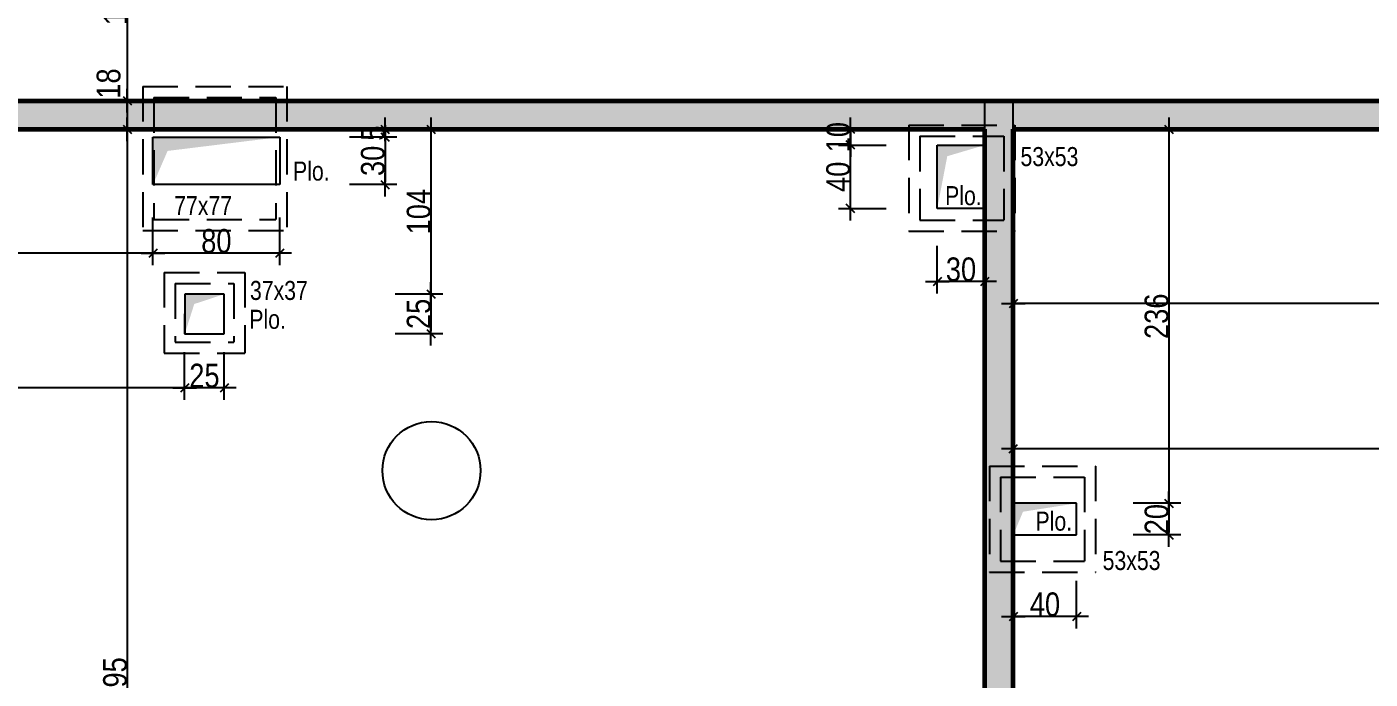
# Model space of a CAD drawing. Header units: millimetres. Extents: x 7120 to 15038, y -9128 to -4928.
# Drawn here: x 11635 to 12483, y -7053 to -6641 of the extents above; entities that cross this region are included whole.
import ezdxf
from ezdxf.enums import TextEntityAlignment as Align

# ---------------------------------------------------------------- set-up
doc = ezdxf.new("R2010")
doc.units = ezdxf.units.MM
doc.linetypes.add('CACHE2', pattern=[4.7625, 3.175, -1.5875])
for name, color, linetype in [('01_cote_gen', 4, 'Continuous'), ('01_linteaux', 2, 'Continuous'), ('01_poch_murs', 253, 'Continuous'), ('01_poch_poteaux', 250, 'Continuous'), ('01_resv', 32, 'Continuous'), ('01_texte', 230, 'Continuous'), ('AA_COTES', 2, 'Continuous')]:
    doc.layers.add(name, color=color, linetype=linetype)
doc.layers.add('01_murs_coup', color=5, linetype='Continuous', lineweight=60)
doc.styles.add('MATTE_TXT', font='arial.ttf')
doc.styles.add('STYLE2', font='ARIALN.TTF')
doc.dimstyles.new('JB50', dxfattribs={"dimscale": 0.1, "dimtxt": 150, "dimasz": 15, "dimexe": 0.1, "dimexo": 0.1, "dimgap": 0.09, "dimtad": 1, "dimdec": 1, "dimdsep": 46, "dimtxsty": 'STYLE2', "dimblk1": 'BOND_G', "dimblk2": 'BOND_D', "dimsah": 1, "dimcen": 1.5, "dimdle": 0.01, "dimse1": 1, "dimse2": 1, "dimclrd": 4, "dimclre": 2, "dimclrt": 6, "dimazin": 2, "dimtfac": 2.333333, "dimtdec": 1, "dimtix": 1, "dimtmove": 2, "dimatfit": 3, "dimldrblk": 'BOND_G', "dimfxl": 1, "dimtolj": 1, "dimtzin": 0, "dimarcsym": 0})

# ---------------------------------------------------------------- blocks, each defined once
blk = doc.blocks.new('BOND_G')
at = {"layer": 'AA_COTES', "color": 0}
for p, q in [((0, -5), (0, 15)), ((5, 0), (-5, 0)), ((1.77, 1.77), (-1.77, -1.77))]:
    blk.add_line(p, q, dxfattribs=at)
blk = doc.blocks.new('BOND_D')
at = {"layer": 'AA_COTES', "color": 0}
for p, q in [((5, 0), (-5, 0)), ((-1.77, -1.77), (1.77, 1.77)), ((0, 5), (0, -15))]:
    blk.add_line(p, q, dxfattribs=at)
blk = doc.blocks.new('*D59')
at = {"layer": '01_cote_gen', "color": 4, "lineweight": -2, "transparency": 16777216}
blk.add_line((11698.4, -6565.44), (11698.4, -6686.44), dxfattribs=at)
at = {"layer": 'DEFPOINTS', "color": 0}
for p in [(11729.88, -6563.94), (11698.4, -6687.94), (11755.21, -6687.94)]:
    blk.add_point(p, dxfattribs=at)
at = {"layer": '01_cote_gen', "color": 4, "lineweight": -2, "transparency": 16777216, "xscale": 1.5, "yscale": 1.5, "zscale": 1.5}
for name, p, rotation in [('BOND_G', (11698.4, -6563.94), 90), ('BOND_D', (11698.4, -6687.94), 270)]:
    blk.add_blockref(name, p, dxfattribs=dict(at, rotation=rotation))
at = {"layer": '01_cote_gen', "color": 6, "transparency": 16777216, "insert": (11690.86, -6625.94), "char_height": 15, "attachment_point": 5, "rotation": 90, "style": 'STYLE2'}
blk.add_mtext('\\A1;124', dxfattribs=at)
blk = doc.blocks.new('*D60')
at = {"layer": '01_cote_gen', "color": 4, "lineweight": -2, "transparency": 16777216}
blk.add_line((11698.4, -6689.44), (11698.4, -6704.44), dxfattribs=at)
at = {"layer": 'DEFPOINTS', "color": 0}
for p in [(11755.21, -6687.94), (11698.4, -6705.94), (11729.78, -6705.94)]:
    blk.add_point(p, dxfattribs=at)
at = {"layer": '01_cote_gen', "color": 4, "lineweight": -2, "transparency": 16777216, "xscale": 1.5, "yscale": 1.5, "zscale": 1.5}
for name, p, rotation in [('BOND_G', (11698.4, -6687.94), 90), ('BOND_D', (11698.4, -6705.94), 270)]:
    blk.add_blockref(name, p, dxfattribs=dict(at, rotation=rotation))
at = {"layer": '01_cote_gen', "color": 6, "transparency": 16777216, "insert": (11686.63, -6677.11), "char_height": 15, "attachment_point": 5, "rotation": 90, "style": 'STYLE2'}
blk.add_mtext('\\A1;18', dxfattribs=at)
blk = doc.blocks.new('*D61')
at = {"layer": '01_cote_gen', "color": 4, "lineweight": -2, "transparency": 16777216}
blk.add_line((11698.4, -6707.44), (11698.4, -7399.46), dxfattribs=at)
at = {"layer": 'DEFPOINTS', "color": 0}
for p in [(11729.78, -6705.94), (11698.4, -7400.96), (11729.78, -7400.96)]:
    blk.add_point(p, dxfattribs=at)
at = {"layer": '01_cote_gen', "color": 4, "lineweight": -2, "transparency": 16777216, "xscale": 1.5, "yscale": 1.5, "zscale": 1.5}
for name, p, rotation in [('BOND_G', (11698.4, -6705.94), 90), ('BOND_D', (11698.4, -7400.96), 270)]:
    blk.add_blockref(name, p, dxfattribs=dict(at, rotation=rotation))
at = {"layer": '01_cote_gen', "color": 6, "transparency": 16777216, "insert": (11690.73, -7053.45), "char_height": 15, "attachment_point": 5, "rotation": 90, "style": 'STYLE2'}
blk.add_mtext('\\A1;695', dxfattribs=at)
blk = doc.blocks.new('*D473')
at = {"layer": '01_cote_gen', "color": 4, "lineweight": -2, "transparency": 16777216}
blk.add_line((13070.12, -6815.99), (12259.13, -6815.99), dxfattribs=at)
at = {"layer": 'DEFPOINTS', "color": 0}
for p in [(13071.62, -6705.94), (12257.63, -6802.72), (12257.63, -6815.99)]:
    blk.add_point(p, dxfattribs=at)
at = {"layer": '01_cote_gen', "color": 4, "lineweight": -2, "transparency": 16777216, "xscale": 1.5, "yscale": 1.5, "zscale": 1.5, "rotation": 180}
blk.add_blockref('BOND_D', (12257.63, -6815.99), dxfattribs=at)
at = {"layer": '01_cote_gen', "color": 4, "lineweight": -2, "transparency": 16777216, "xscale": 1.5, "yscale": 1.5, "zscale": 1.5}
blk.add_blockref('BOND_G', (13071.62, -6815.99), dxfattribs=at)
at = {"layer": '01_cote_gen', "color": 6, "transparency": 16777216, "insert": (12664.63, -6808.32), "char_height": 15, "attachment_point": 5, "style": 'STYLE2'}
blk.add_mtext('\\A1;814', dxfattribs=at)
blk = doc.blocks.new('*D626')
at = {"layer": '01_cote_gen', "color": 4, "lineweight": -2, "transparency": 16777216}
blk.add_line((12259.13, -6907.46), (12810.13, -6907.46), dxfattribs=at)
at = {"layer": 'DEFPOINTS', "color": 0}
for p in [(12811.63, -6907.46), (12257.63, -6924.8), (12811.63, -6974.96)]:
    blk.add_point(p, dxfattribs=at)
at = {"layer": '01_cote_gen', "color": 4, "lineweight": -2, "transparency": 16777216, "xscale": 1.5, "yscale": 1.5, "zscale": 1.5, "rotation": 180}
blk.add_blockref('BOND_G', (12257.63, -6907.46), dxfattribs=at)
at = {"layer": '01_cote_gen', "color": 4, "lineweight": -2, "transparency": 16777216, "xscale": 1.5, "yscale": 1.5, "zscale": 1.5}
blk.add_blockref('BOND_D', (12811.63, -6907.46), dxfattribs=at)
at = {"layer": '01_cote_gen', "color": 6, "transparency": 16777216, "insert": (12534.63, -6899.82), "char_height": 15, "attachment_point": 5, "style": 'STYLE2'}
blk.add_mtext('\\A1;554', dxfattribs=at)
blk = doc.blocks.new('*D658')
at = {"layer": '01_cote_gen', "color": 4, "lineweight": -2, "transparency": 16777216}
blk.add_line((12238.13, -6802.12), (12211.13, -6802.12), dxfattribs=at)
at = {"layer": 'DEFPOINTS', "color": 0}
for p in [(12209.63, -6774.21), (12239.63, -6774.21), (12209.63, -6802.12)]:
    blk.add_point(p, dxfattribs=at)
at = {"layer": '01_cote_gen', "color": 4, "lineweight": -2, "transparency": 16777216, "xscale": 1.5, "yscale": 1.5, "zscale": 1.5, "rotation": 180}
blk.add_blockref('BOND_D', (12209.63, -6802.12), dxfattribs=at)
at = {"layer": '01_cote_gen', "color": 4, "lineweight": -2, "transparency": 16777216, "xscale": 1.5, "yscale": 1.5, "zscale": 1.5}
blk.add_blockref('BOND_G', (12239.63, -6802.12), dxfattribs=at)
at = {"layer": '01_cote_gen', "color": 6, "transparency": 16777216, "insert": (12224.63, -6794.45), "char_height": 15, "attachment_point": 5, "style": 'STYLE2'}
blk.add_mtext('\\A1;30', dxfattribs=at)
blk = doc.blocks.new('*D659')
at = {"layer": '01_cote_gen', "color": 4, "lineweight": -2, "transparency": 16777216}
blk.add_line((12154.86, -6754.46), (12154.86, -6717.46), dxfattribs=at)
at = {"layer": 'DEFPOINTS', "color": 0}
for p in [(12154.86, -6715.96), (12224.63, -6715.96), (12219.95, -6755.96)]:
    blk.add_point(p, dxfattribs=at)
at = {"layer": '01_cote_gen', "color": 4, "lineweight": -2, "transparency": 16777216, "xscale": 1.5, "yscale": 1.5, "zscale": 1.5}
for name, p, rotation in [('BOND_D', (12154.86, -6715.96), 90), ('BOND_G', (12154.86, -6755.96), 270)]:
    blk.add_blockref(name, p, dxfattribs=dict(at, rotation=rotation))
at = {"layer": '01_cote_gen', "color": 6, "transparency": 16777216, "insert": (12147.19, -6735.96), "char_height": 15, "attachment_point": 5, "rotation": 90, "style": 'STYLE2'}
blk.add_mtext('\\A1;40', dxfattribs=at)
blk = doc.blocks.new('*D660')
at = {"layer": '01_cote_gen', "color": 4, "lineweight": -2, "transparency": 16777216}
for p, q in [((12154.86, -6704.44), (12154.86, -6702.94)), ((12154.86, -6705.94), (12154.86, -6715.96)), ((12154.86, -6717.46), (12154.86, -6718.96))]:
    blk.add_line(p, q, dxfattribs=at)
at = {"layer": 'DEFPOINTS', "color": 0}
for p in [(12165.74, -6705.94), (12154.86, -6715.96), (12165.74, -6715.96)]:
    blk.add_point(p, dxfattribs=at)
at = {"layer": '01_cote_gen', "color": 4, "lineweight": -2, "transparency": 16777216, "xscale": 1.5, "yscale": 1.5, "zscale": 1.5}
for name, p, rotation in [('BOND_G', (12154.86, -6705.94), 270), ('BOND_D', (12154.86, -6715.96), 90)]:
    blk.add_blockref(name, p, dxfattribs=dict(at, rotation=rotation))
at = {"layer": '01_cote_gen', "color": 6, "transparency": 16777216, "insert": (12147.19, -6710.95), "char_height": 15, "attachment_point": 5, "rotation": 90, "style": 'STYLE2'}
blk.add_mtext('\\A1;10', dxfattribs=at)
blk = doc.blocks.new('*D661')
at = {"layer": '01_cote_gen', "color": 4, "lineweight": -2, "transparency": 16777216}
blk.add_line((11793.1, -6784.2), (11716.1, -6784.2), dxfattribs=at)
at = {"layer": 'DEFPOINTS', "color": 0}
for p in [(11714.6, -6750.26), (11794.6, -6750.26), (11714.6, -6784.2)]:
    blk.add_point(p, dxfattribs=at)
at = {"layer": '01_cote_gen', "color": 4, "lineweight": -2, "transparency": 16777216, "xscale": 1.5, "yscale": 1.5, "zscale": 1.5, "rotation": 180}
blk.add_blockref('BOND_D', (11714.6, -6784.2), dxfattribs=at)
at = {"layer": '01_cote_gen', "color": 4, "lineweight": -2, "transparency": 16777216, "xscale": 1.5, "yscale": 1.5, "zscale": 1.5}
blk.add_blockref('BOND_G', (11794.6, -6784.2), dxfattribs=at)
at = {"layer": '01_cote_gen', "color": 6, "transparency": 16777216, "insert": (11754.6, -6776.53), "char_height": 15, "attachment_point": 5, "style": 'STYLE2'}
blk.add_mtext('\\A1;80', dxfattribs=at)
blk = doc.blocks.new('*D662')
at = {"layer": '01_cote_gen', "color": 4, "lineweight": -2, "transparency": 16777216}
blk.add_line((11713.1, -6784.2), (11190.13, -6784.2), dxfattribs=at)
at = {"layer": 'DEFPOINTS', "color": 0}
for p in [(11188.63, -6742.59), (11714.6, -6750.26), (11188.63, -6784.2)]:
    blk.add_point(p, dxfattribs=at)
at = {"layer": '01_cote_gen', "color": 4, "lineweight": -2, "transparency": 16777216, "xscale": 1.5, "yscale": 1.5, "zscale": 1.5, "rotation": 180}
blk.add_blockref('BOND_D', (11188.63, -6784.2), dxfattribs=at)
at = {"layer": '01_cote_gen', "color": 4, "lineweight": -2, "transparency": 16777216, "xscale": 1.5, "yscale": 1.5, "zscale": 1.5}
blk.add_blockref('BOND_G', (11714.6, -6784.2), dxfattribs=at)
at = {"layer": '01_cote_gen', "color": 6, "transparency": 16777216, "insert": (11451.62, -6776.53), "char_height": 15, "attachment_point": 5, "style": 'STYLE2'}
blk.add_mtext('\\A1;526', dxfattribs=at)
blk = doc.blocks.new('*D663')
at = {"layer": '01_cote_gen', "color": 4, "lineweight": -2, "transparency": 16777216}
blk.add_line((11758.08, -6869.17), (11736.08, -6869.17), dxfattribs=at)
at = {"layer": 'DEFPOINTS', "color": 0}
for p in [(11734.58, -6822.45), (11759.58, -6822.45), (11734.58, -6869.17)]:
    blk.add_point(p, dxfattribs=at)
at = {"layer": '01_cote_gen', "color": 4, "lineweight": -2, "transparency": 16777216, "xscale": 1.5, "yscale": 1.5, "zscale": 1.5, "rotation": 180}
blk.add_blockref('BOND_D', (11734.58, -6869.17), dxfattribs=at)
at = {"layer": '01_cote_gen', "color": 4, "lineweight": -2, "transparency": 16777216, "xscale": 1.5, "yscale": 1.5, "zscale": 1.5}
blk.add_blockref('BOND_G', (11759.58, -6869.17), dxfattribs=at)
at = {"layer": '01_cote_gen', "color": 6, "transparency": 16777216, "insert": (11747.08, -6861.5), "char_height": 15, "attachment_point": 5, "style": 'STYLE2'}
blk.add_mtext('\\A1;25', dxfattribs=at)
blk = doc.blocks.new('*D664')
at = {"layer": '01_cote_gen', "color": 4, "lineweight": -2, "transparency": 16777216}
blk.add_line((11733.08, -6869.17), (11190.13, -6869.17), dxfattribs=at)
at = {"layer": 'DEFPOINTS', "color": 0}
for p in [(11188.63, -6822.45), (11734.58, -6822.45), (11188.63, -6869.17)]:
    blk.add_point(p, dxfattribs=at)
at = {"layer": '01_cote_gen', "color": 4, "lineweight": -2, "transparency": 16777216, "xscale": 1.5, "yscale": 1.5, "zscale": 1.5, "rotation": 180}
blk.add_blockref('BOND_D', (11188.63, -6869.17), dxfattribs=at)
at = {"layer": '01_cote_gen', "color": 4, "lineweight": -2, "transparency": 16777216, "xscale": 1.5, "yscale": 1.5, "zscale": 1.5}
blk.add_blockref('BOND_G', (11734.58, -6869.17), dxfattribs=at)
at = {"layer": '01_cote_gen', "color": 6, "transparency": 16777216, "insert": (11461.6, -6861.5), "char_height": 15, "attachment_point": 5, "style": 'STYLE2'}
blk.add_mtext('\\A1;546', dxfattribs=at)
blk = doc.blocks.new('*D665')
at = {"layer": '01_cote_gen', "color": 4, "lineweight": -2, "transparency": 16777216}
for p, q in [((11861.13, -6704.44), (11861.13, -6702.94)), ((11861.13, -6710.91), (11861.13, -6705.94)), ((11861.13, -6712.41), (11861.13, -6713.91))]:
    blk.add_line(p, q, dxfattribs=at)
at = {"layer": 'DEFPOINTS', "color": 0}
for p in [(11790.44, -6705.94), (11861.13, -6705.94), (11790.44, -6710.91)]:
    blk.add_point(p, dxfattribs=at)
at = {"layer": '01_cote_gen', "color": 4, "lineweight": -2, "transparency": 16777216, "xscale": 1.5, "yscale": 1.5, "zscale": 1.5}
for name, p, rotation in [('BOND_D', (11861.13, -6705.94), 270), ('BOND_G', (11861.13, -6710.91), 90)]:
    blk.add_blockref(name, p, dxfattribs=dict(at, rotation=rotation))
at = {"layer": '01_cote_gen', "color": 6, "transparency": 16777216, "insert": (11853.49, -6708.42), "char_height": 15, "attachment_point": 5, "rotation": 90, "style": 'STYLE2'}
blk.add_mtext('\\A1;5', dxfattribs=at)
blk = doc.blocks.new('*D666')
at = {"layer": '01_cote_gen', "color": 4, "lineweight": -2, "transparency": 16777216}
blk.add_line((11861.13, -6712.41), (11861.13, -6739.41), dxfattribs=at)
at = {"layer": 'DEFPOINTS', "color": 0}
for p in [(11794.6, -6710.91), (11794.6, -6740.91), (11861.13, -6740.91)]:
    blk.add_point(p, dxfattribs=at)
at = {"layer": '01_cote_gen', "color": 4, "lineweight": -2, "transparency": 16777216, "xscale": 1.5, "yscale": 1.5, "zscale": 1.5}
for name, p, rotation in [('BOND_G', (11861.13, -6710.91), 90), ('BOND_D', (11861.13, -6740.91), 270)]:
    blk.add_blockref(name, p, dxfattribs=dict(at, rotation=rotation))
at = {"layer": '01_cote_gen', "color": 6, "transparency": 16777216, "insert": (11853.46, -6725.91), "char_height": 15, "attachment_point": 5, "rotation": 90, "style": 'STYLE2'}
blk.add_mtext('\\A1;30', dxfattribs=at)
blk = doc.blocks.new('*D667')
at = {"layer": '01_cote_gen', "color": 4, "lineweight": -2, "transparency": 16777216}
blk.add_line((11890.07, -6811.45), (11890.07, -6833.45), dxfattribs=at)
at = {"layer": 'DEFPOINTS', "color": 0}
for p in [(11759.58, -6809.95), (11747.08, -6834.95), (11890.07, -6834.95)]:
    blk.add_point(p, dxfattribs=at)
at = {"layer": '01_cote_gen', "color": 4, "lineweight": -2, "transparency": 16777216, "xscale": 1.5, "yscale": 1.5, "zscale": 1.5}
for name, p, rotation in [('BOND_G', (11890.07, -6809.95), 90), ('BOND_D', (11890.07, -6834.95), 270)]:
    blk.add_blockref(name, p, dxfattribs=dict(at, rotation=rotation))
at = {"layer": '01_cote_gen', "color": 6, "transparency": 16777216, "insert": (11882.4, -6822.45), "char_height": 15, "attachment_point": 5, "rotation": 90, "style": 'STYLE2'}
blk.add_mtext('\\A1;25', dxfattribs=at)
blk = doc.blocks.new('*D668')
at = {"layer": '01_cote_gen', "color": 4, "lineweight": -2, "transparency": 16777216}
blk.add_line((11890.07, -6707.44), (11890.07, -6808.45), dxfattribs=at)
at = {"layer": 'DEFPOINTS', "color": 0}
for p in [(11882.17, -6705.94), (11882.57, -6809.95), (11890.07, -6809.95)]:
    blk.add_point(p, dxfattribs=at)
at = {"layer": '01_cote_gen', "color": 4, "lineweight": -2, "transparency": 16777216, "xscale": 1.5, "yscale": 1.5, "zscale": 1.5}
for name, p, rotation in [('BOND_G', (11890.07, -6705.94), 90), ('BOND_D', (11890.07, -6809.95), 270)]:
    blk.add_blockref(name, p, dxfattribs=dict(at, rotation=rotation))
at = {"layer": '01_cote_gen', "color": 6, "transparency": 16777216, "insert": (11882.4, -6757.95), "char_height": 15, "attachment_point": 5, "rotation": 90, "style": 'STYLE2'}
blk.add_mtext('\\A1;104', dxfattribs=at)
blk = doc.blocks.new('*D677')
at = {"layer": '01_cote_gen', "color": 4, "lineweight": -2, "transparency": 16777216}
blk.add_line((12355.83, -6707.44), (12355.83, -6940.46), dxfattribs=at)
at = {"layer": 'DEFPOINTS', "color": 0}
for p in [(12329.2, -6705.94), (12297.63, -6941.96), (12355.83, -6941.96)]:
    blk.add_point(p, dxfattribs=at)
at = {"layer": '01_cote_gen', "color": 4, "lineweight": -2, "transparency": 16777216, "xscale": 1.5, "yscale": 1.5, "zscale": 1.5}
for name, p, rotation in [('BOND_G', (12355.83, -6705.94), 90), ('BOND_D', (12355.83, -6941.96), 270)]:
    blk.add_blockref(name, p, dxfattribs=dict(at, rotation=rotation))
at = {"layer": '01_cote_gen', "color": 6, "transparency": 16777216, "insert": (12348.16, -6823.95), "char_height": 15, "attachment_point": 5, "rotation": 90, "style": 'STYLE2'}
blk.add_mtext('\\A1;236', dxfattribs=at)
blk = doc.blocks.new('*D678')
at = {"layer": '01_cote_gen', "color": 4, "lineweight": -2, "transparency": 16777216}
blk.add_line((12355.83, -6943.46), (12355.83, -6960.46), dxfattribs=at)
at = {"layer": 'DEFPOINTS', "color": 0}
for p in [(12333.33, -6941.96), (12297.63, -6961.96), (12355.83, -6961.96)]:
    blk.add_point(p, dxfattribs=at)
at = {"layer": '01_cote_gen', "color": 4, "lineweight": -2, "transparency": 16777216, "xscale": 1.5, "yscale": 1.5, "zscale": 1.5}
for name, p, rotation in [('BOND_G', (12355.83, -6941.96), 90), ('BOND_D', (12355.83, -6961.96), 270)]:
    blk.add_blockref(name, p, dxfattribs=dict(at, rotation=rotation))
at = {"layer": '01_cote_gen', "color": 6, "transparency": 16777216, "insert": (12348.16, -6951.96), "char_height": 15, "attachment_point": 5, "rotation": 90, "style": 'STYLE2'}
blk.add_mtext('\\A1;20', dxfattribs=at)
blk = doc.blocks.new('*D679')
at = {"layer": '01_cote_gen', "color": 4, "lineweight": -2, "transparency": 16777216}
blk.add_line((12296.13, -7013.48), (12259.13, -7013.48), dxfattribs=at)
at = {"layer": 'DEFPOINTS', "color": 0}
for p in [(12257.63, -6976.34), (12297.63, -6976.34), (12257.63, -7013.48)]:
    blk.add_point(p, dxfattribs=at)
at = {"layer": '01_cote_gen', "color": 4, "lineweight": -2, "transparency": 16777216, "xscale": 1.5, "yscale": 1.5, "zscale": 1.5, "rotation": 180}
blk.add_blockref('BOND_D', (12257.63, -7013.48), dxfattribs=at)
at = {"layer": '01_cote_gen', "color": 4, "lineweight": -2, "transparency": 16777216, "xscale": 1.5, "yscale": 1.5, "zscale": 1.5}
blk.add_blockref('BOND_G', (12297.63, -7013.48), dxfattribs=at)
at = {"layer": '01_cote_gen', "color": 6, "transparency": 16777216, "insert": (12277.63, -7005.81), "char_height": 15, "attachment_point": 5, "style": 'STYLE2'}
blk.add_mtext('\\A1;40', dxfattribs=at)

msp = doc.modelspace()

# ---------------------------------------------------------------- hatches: boundary and pattern name
at = {"layer": '01_poch_murs'}
h = msp.add_hatch(color=256, dxfattribs=at)
h.dxf.hatch_style = 1
h.paths.add_polyline_path([(11188.63, -6505.94), (11170.63, -6505.94), (11170.63, -6563.94), (11188.63, -6563.94)])
h.paths.add_polyline_path([(11443.63, -6687.94), (11170.63, -6687.94), (11170.63, -7416.96), (11232.63, -7416.96), (11232.63, -7400.96), (11188.63, -7400.96), (11188.63, -6705.94), (11443.63, -6705.94)])
h.paths.add_polyline_path([(12239.63, -6687.94), (11545.63, -6687.94), (11545.63, -6705.94), (12239.63, -6705.94)])
h = msp.add_hatch(color=256, dxfattribs=at)
h.dxf.hatch_style = 1
h.paths.add_polyline_path([(12498.63, -6687.94), (12257.63, -6687.94), (12257.63, -6705.94), (12498.63, -6705.94)])
h.paths.add_polyline_path([(13053.62, -6687.94), (12600.63, -6687.94), (12600.63, -6705.94), (13053.62, -6705.94)])
at = {"layer": '01_poch_poteaux'}
h = msp.add_hatch(color=256, dxfattribs=at)
h.dxf.hatch_style = 1
h.paths.add_polyline_path([(12257.63, -6705.94), (12257.63, -6687.94), (12239.63, -6687.94), (12239.63, -6705.94), (12239.63, -7400.96), (12239.63, -7416.96), (12257.63, -7416.96), (12257.63, -7400.96)])

# ---------------------------------------------------------------- linework, layer by layer
at = {"layer": '01_linteaux', "linetype": 'CACHE2', "ltscale": 7}
for p, q in [((11708.17, -6678.9), (11799.17, -6678.9)), ((11708.17, -6678.9), (11708.17, -6769.9)), ((11799.17, -6678.9), (11799.17, -6769.9)), ((11715.17, -6685.9), (11792.17, -6685.9)), ((11715.17, -6685.9), (11715.17, -6762.9)), ((11792.17, -6685.9), (11792.17, -6762.9)), ((12191.66, -6703.31), (12258.66, -6703.31)), ((12191.66, -6703.31), (12191.66, -6770.31)), ((12258.66, -6703.31), (12258.66, -6770.31)), ((12198.66, -6710.31), (12251.66, -6710.31)), ((12198.66, -6710.31), (12198.66, -6763.31)), ((12251.66, -6710.31), (12251.66, -6763.31)), ((11715.17, -6762.9), (11792.17, -6762.9)), ((12198.66, -6763.31), (12251.66, -6763.31)), ((11708.17, -6769.9), (11799.17, -6769.9)), ((12191.66, -6770.31), (12258.66, -6770.31)), ((11721.68, -6796.25), (11772.68, -6796.25)), ((11721.68, -6796.25), (11721.68, -6847.25)), ((11772.68, -6796.25), (11772.68, -6847.25)), ((11728.68, -6803.25), (11765.68, -6803.25)), ((11728.68, -6803.25), (11728.68, -6840.25)), ((11765.68, -6803.25), (11765.68, -6840.25)), ((11728.68, -6840.25), (11765.68, -6840.25)), ((11721.68, -6847.25), (11772.68, -6847.25)), ((12242.58, -6918.44), (12309.58, -6918.44)), ((12242.58, -6918.44), (12242.58, -6985.44)), ((12309.58, -6918.44), (12309.58, -6985.44)), ((12249.58, -6925.44), (12302.58, -6925.44)), ((12249.58, -6925.44), (12249.58, -6978.44)), ((12302.58, -6925.44), (12302.58, -6978.44)), ((12242.58, -6985.44), (12309.58, -6985.44)), ((12249.58, -6978.44), (12302.58, -6978.44))]:
    msp.add_line(p, q, dxfattribs=at)
at = {"layer": '01_murs_coup'}
for p, q in [((11545.63, -6687.94), (12498.63, -6687.94)), ((11545.63, -6705.94), (12239.63, -6705.94)), ((12239.63, -7400.96), (12239.63, -6705.94)), ((12257.63, -6705.94), (12498.63, -6705.94)), ((12257.63, -7400.96), (12257.63, -6705.94))]:
    msp.add_line(p, q, dxfattribs=at)
at = {"layer": '01_poch_poteaux'}
for p, q in [((12239.63, -6705.94), (12239.63, -6687.94)), ((12257.63, -6705.94), (12257.63, -6687.94))]:
    msp.add_line(p, q, dxfattribs=at)
at = {"layer": '01_resv'}
for p, q in [((11714.6, -6740.91), (11714.6, -6710.91)), ((11714.6, -6710.91), (11794.6, -6710.91)), ((11774.6, -6710.91), (11794.6, -6710.91)), ((11794.6, -6710.91), (11794.6, -6740.91)), ((12209.63, -6755.96), (12209.63, -6715.96)), ((12209.63, -6715.96), (12239.63, -6715.96)), ((12239.63, -6715.96), (12239.63, -6755.96)), ((11794.6, -6740.91), (11714.6, -6740.91)), ((12239.63, -6755.96), (12209.63, -6755.96)), ((11759.58, -6809.95), (11734.7, -6809.95)), ((11734.7, -6809.95), (11734.7, -6834.95)), ((11759.58, -6834.95), (11759.58, -6809.95)), ((11734.58, -6822.45), (11734.58, -6834.95)), ((11734.58, -6834.95), (11759.58, -6834.95)), ((12297.63, -6941.96), (12257.63, -6941.96)), ((12257.63, -6941.96), (12257.63, -6961.96)), ((12297.63, -6961.96), (12297.63, -6941.96)), ((12257.63, -6961.96), (12297.63, -6961.96))]:
    msp.add_line(p, q, dxfattribs=at)
for points in [[(11714.6, -6740.91), (11714.6, -6710.91), (11723.83, -6719.63)], [(11714.6, -6710.91), (11794.6, -6710.91), (11723.83, -6719.63)], [(12209.63, -6755.96), (12209.63, -6715.96), (12215.97, -6722.96)], [(12209.63, -6715.96), (12239.63, -6715.96), (12215.97, -6722.96)], [(11734.7, -6834.95), (11734.7, -6809.95), (11740.66, -6816.23)], [(11734.7, -6809.95), (11759.58, -6809.95), (11740.66, -6816.23)], [(12257.63, -6961.96), (12257.63, -6941.96), (12263.77, -6947.29)], [(12257.63, -6941.96), (12297.63, -6941.96), (12263.77, -6947.29)]]:
    msp.add_solid(points, dxfattribs=at)
at = {"layer": '01_texte'}
msp.add_circle((11890.41, -6921.36), 30.98, dxfattribs=at)

# ---------------------------------------------------------------- texts
at = {"layer": '01_resv', "style": 'MATTE_TXT', "width": 0.8}
for s, p in [('53x53', (12262.19, -6732.8)), ('Plo.', (11803.01, -6741.92)), ('77x77', (11727.99, -6763.76)), ('Plo.', (12214.6, -6757.45)), ('37x37', (11775.82, -6817.26)), ('Plo.', (11775.4, -6835.48)), ('Plo.', (12271.66, -6962.83)), ('53x53', (12314.02, -6987.66))]:
    msp.add_text(s, height=12, dxfattribs=at).set_placement(p, align=Align.BOTTOM_LEFT)

# ---------------------------------------------------------------- dimensions: what is measured, and where the dimension line sits
at = {"layer": '01_cote_gen'}
for base, p1, p2, picture, middle in [((11698.4, -6687.94), (11729.88, -6563.94), (11755.21, -6687.94), '*D59', (11690.86, -6625.94)), ((11698.4, -7400.96), (11729.78, -6705.94), (11729.78, -7400.96), '*D61', (11690.73, -7053.45)), ((11861.13, -6705.94), (11790.44, -6710.91), (11790.44, -6705.94), '*D665', (11853.49, -6708.42)), ((11861.13, -6740.91), (11794.6, -6710.91), (11794.6, -6740.91), '*D666', (11853.46, -6725.91)), ((11890.07, -6809.95), (11882.17, -6705.94), (11882.57, -6809.95), '*D668', (11882.4, -6757.95)), ((12154.86, -6715.96), (12165.74, -6705.94), (12165.74, -6715.96), '*D660', (12147.19, -6710.95)), ((12355.83, -6941.96), (12329.2, -6705.94), (12297.63, -6941.96), '*D677', (12348.16, -6823.95)), ((12154.86, -6715.96), (12219.95, -6755.96), (12224.63, -6715.96), '*D659', (12147.19, -6735.96)), ((11890.07, -6834.95), (11759.58, -6809.95), (11747.08, -6834.95), '*D667', (11882.4, -6822.45)), ((12355.83, -6961.96), (12333.33, -6941.96), (12297.63, -6961.96), '*D678', (12348.16, -6951.96))]:
    dim = msp.add_linear_dim(base=base, p1=p1, p2=p2, angle=90, dimstyle='JB50', dxfattribs=at)
    dim.commit()
    dim.dimension.update_dxf_attribs({"geometry": picture, "text_midpoint": middle})
dim = msp.add_linear_dim(base=(11698.4, -6705.94), p1=(11755.21, -6687.94), p2=(11729.78, -6705.94), angle=90, dimstyle='JB50', dxfattribs=at)
dim.commit()
dim.dimension.update_dxf_attribs({"geometry": '*D60', "text_midpoint": (11686.63, -6677.11), "dimtype": 160})
for base, p1, p2, picture, middle in [((12257.63, -6815.99), (13071.62, -6705.94), (12257.63, -6802.72), '*D473', (12664.63, -6808.32)), ((11188.63, -6784.2), (11714.6, -6750.26), (11188.63, -6742.59), '*D662', (11451.62, -6776.53)), ((11714.6, -6784.2), (11794.6, -6750.26), (11714.6, -6750.26), '*D661', (11754.6, -6776.53)), ((12209.63, -6802.12), (12239.63, -6774.21), (12209.63, -6774.21), '*D658', (12224.63, -6794.45)), ((11188.6275, -6869.1699), (11734.5825, -6822.4492), (11188.6275, -6822.4492), '*D664', (11461.605, -6861.5023)), ((11734.58, -6869.17), (11759.58, -6822.45), (11734.58, -6822.45), '*D663', (11747.08, -6861.5)), ((12811.63, -6907.46), (12257.63, -6924.8), (12811.63, -6974.96), '*D626', (12534.63, -6899.82)), ((12257.63, -7013.48), (12297.63, -6976.34), (12257.63, -6976.34), '*D679', (12277.63, -7005.81))]:
    dim = msp.add_linear_dim(base=base, p1=p1, p2=p2, dimstyle='JB50', dxfattribs=at)
    dim.commit()
    dim.dimension.update_dxf_attribs({"geometry": picture, "text_midpoint": middle})

doc.saveas('drawing.dxf')
